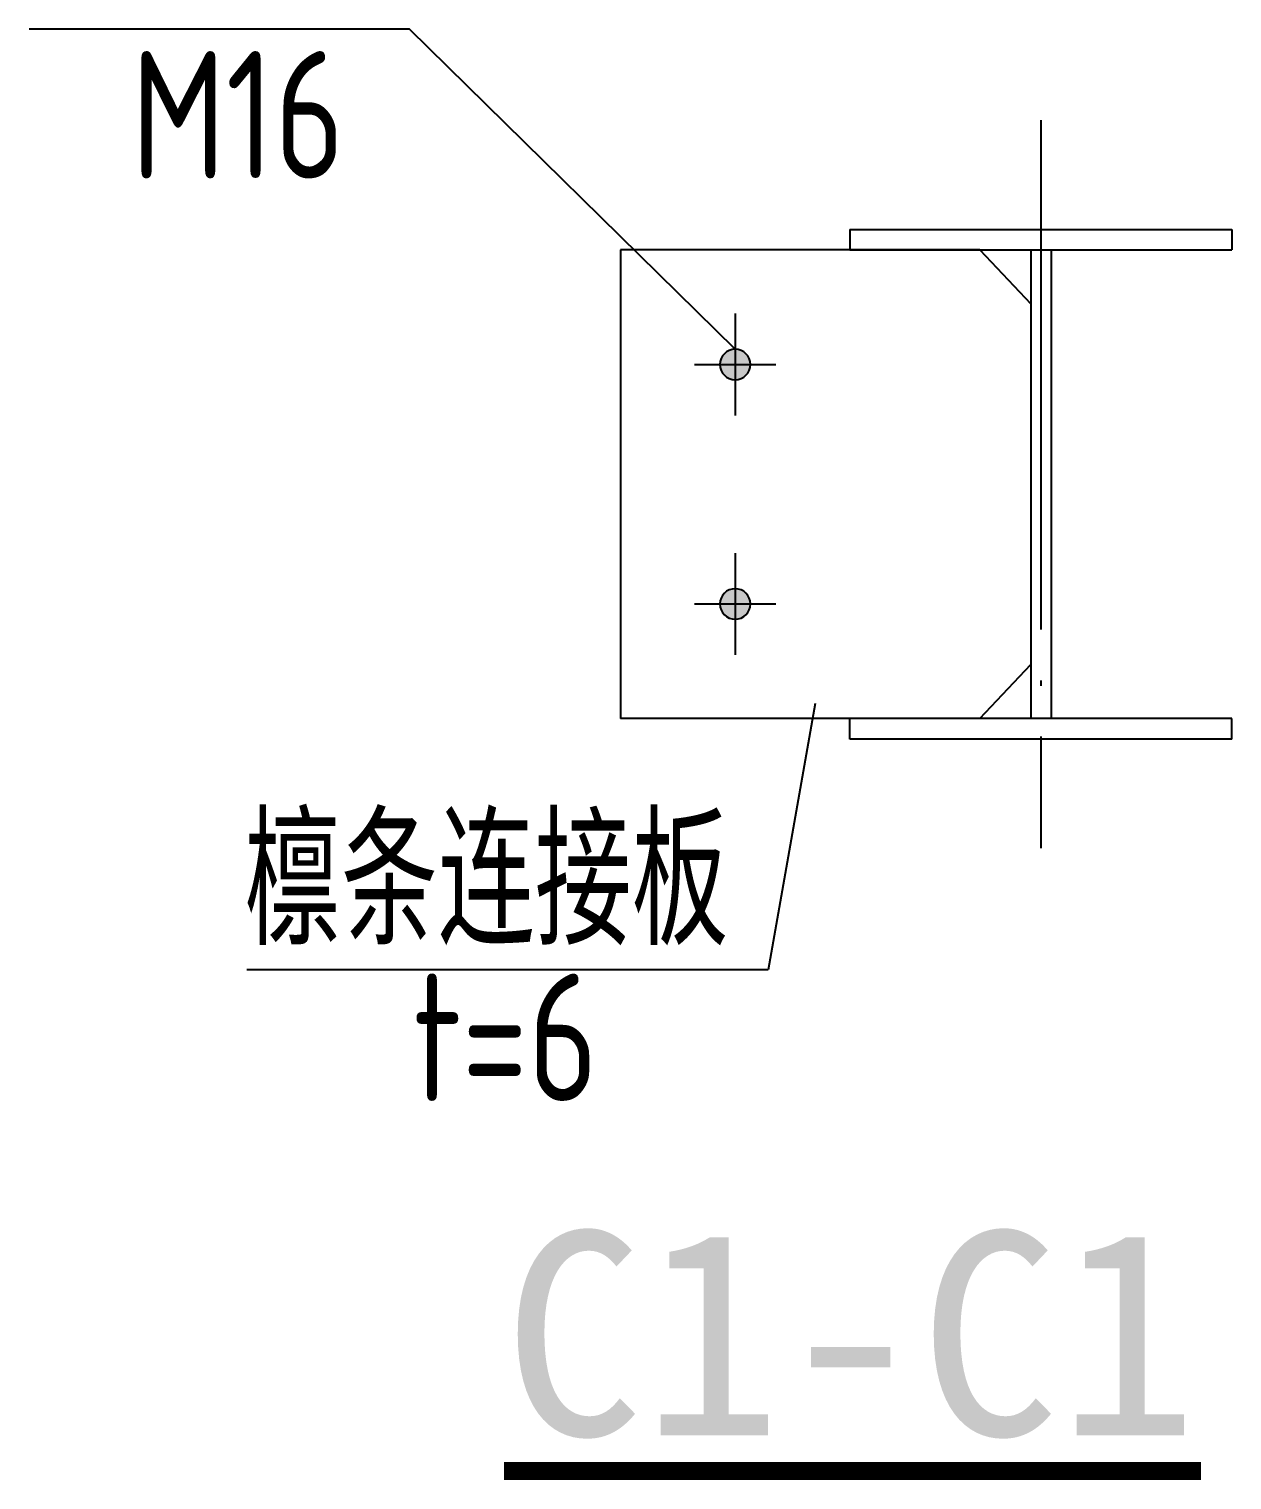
# Model space of a CAD drawing. Extents: x 9834882 to 10005569, y 1691670 to 2510806.
# Drawn here: x 9987876 to 9992597, y 1958082 to 1963777 of the extents above; entities that cross this region are included whole.
import ezdxf

# ---------------------------------------------------------------- set-up
doc = ezdxf.new("R2010")
doc.units = 0
doc.header["$LTSCALE"] = 1000
doc.header["$MEASUREMENT"] = 0
doc.linetypes.add('DOTE', pattern=[2.42, 2, -0.2, 0.02, -0.2])
for name, color, linetype in [('AXIS', 3, 'CONTINUOUS'), ('DIM_SYMB', 3, 'CONTINUOUS'), ('DOTE', 8, 'DOTE'), ('PUB_TEXT', 7, 'CONTINUOUS'), ('板', 4, 'CONTINUOUS'), ('梁', 4, 'CONTINUOUS'), ('螺栓', 15, 'CONTINUOUS')]:
    doc.layers.add(name, color=color, linetype=linetype)
doc.styles.add('-黑体', font='')
doc.styles.add('TSSD_REIN', font='atssdeng.shx', dxfattribs={"width": 0.7, "bigfont": 'atssdchn.shx'})
doc.styles.get('-黑体').set_extended_font_data('SimSun')

# ---------------------------------------------------------------- blocks, each defined once
blk = doc.blocks.new('孔')
at = {"layer": '螺栓'}
h = blk.add_hatch(color=256, dxfattribs=at)
h.paths.add_polyline_path([(0, -6, 0.414214), (6, 0), (0, 0)])
h.paths.add_polyline_path([(0, 0), (-6, 0, 0.414214), (0, -6)])
h.paths.add_polyline_path([(0, 0), (0, 6, 0.414214), (-6, 0)])
h.paths.add_polyline_path([(0, 0), (6, 0, 0.414214), (0, 6)])
for p, q in [((0, 20), (0, -20)), ((16, 0), (-16, 0))]:
    blk.add_line(p, q, dxfattribs=at)
blk.add_circle((0, 0), 6, dxfattribs=at)

msp = doc.modelspace()

# ---------------------------------------------------------------- linework, layer by layer
at = {"layer": 'AXIS', "linetype": 'ByBlock'}
for p, q in [((9989369.3, 1963777.3, 6.9), (9987875.7, 1963777.3, 6.9)), ((9990647.3, 1962520.4, 6.9), (9989369.3, 1963777.3, 6.9)), ((9990961.9, 1961129.4, 6.9), (9990777.4, 1960084.1, 6.9)), ((9990777.4, 1960084.1, 6.9), (9988730.3, 1960084.1, 6.9))]:
    msp.add_line(p, q, dxfattribs=at)
at = {"layer": 'DIM_SYMB', "const_width": 70, "elevation": 6.9}
msp.add_lwpolyline([(9989739.6, 1958117.2), (9992475.6, 1958117.2)], dxfattribs=at)
at = {"layer": 'DOTE'}
msp.add_line((9991847.3, 1963419.8, 6.9), (9991847.3, 1960562.4, 6.9), dxfattribs=at)
at = {"layer": '板', "lineweight": -3, "ltscale": 1.5}
for p, q in [((9991607.3, 1962910.4, 6.9), (9990197.3, 1962910.4, 6.9)), ((9990197.3, 1962910.4, 6.9), (9990197.3, 1961070.5, 6.9)), ((9991607.3, 1962910.4, 6.9), (9991807.3, 1962698.4, 6.9)), ((9991607.3, 1961070.5, 6.9), (9991807.3, 1961282.5, 6.9)), ((9991607.3, 1961070.5, 6.9), (9990197.3, 1961070.5, 6.9))]:
    msp.add_line(p, q, dxfattribs=at)
at = {"layer": '梁', "color": 5}
for p, q in [((9991097.3, 1962990.5, 6.9), (9992597.3, 1962990.5, 6.9)), ((9991097.3, 1962990.5, 6.9), (9991097.3, 1962910.4, 6.9)), ((9992597.3, 1962990.5, 6.9), (9992597.3, 1962910.4, 6.9)), ((9991097.3, 1962910.4, 6.9), (9992597.3, 1962910.4, 6.9)), ((9991807.3, 1962910.4, 6.9), (9991807.3, 1961070.5, 6.9)), ((9991887.3, 1962910.4, 6.9), (9991887.3, 1961070.5, 6.9)), ((9991097.3, 1960990.5, 6.9), (9991097.3, 1961070.5, 6.9)), ((9992597.3, 1961070.5, 6.9), (9991097.3, 1961070.5, 6.9)), ((9992597.3, 1960990.5, 6.9), (9992597.3, 1961070.5, 6.9)), ((9992597.3, 1960990.5, 6.9), (9991097.3, 1960990.5, 6.9))]:
    msp.add_line(p, q, dxfattribs=at)

# ---------------------------------------------------------------- block references
at = {"layer": '螺栓', "lineweight": -3, "xscale": -10, "yscale": 10, "zscale": 10}
for p in [(9990647.3, 1962460.4, 6.9), (9990647.3, 1961520.5, 6.9)]:
    msp.add_blockref('孔', p, dxfattribs=at)

# ---------------------------------------------------------------- texts
at = {"layer": 'AXIS', "linetype": 'ByBlock', "style": 'TSSD_REIN', "width": 0.8}
for s, p in [('M16', (9988275.8, 1963190.8, 6.9)), ('檩条连接板', (9988720.6, 1960181.9, 6.9)), ('t=6', (9989380.2, 1959570, 6.9))]:
    msp.add_text(s, height=500, dxfattribs=at).set_placement(p)
at = {"layer": 'PUB_TEXT', "style": '-黑体'}
msp.add_text('C1-C1', height=800, dxfattribs=at).set_placement((9989739.6, 1958257.2, 6.9))

doc.saveas('drawing.dxf')
